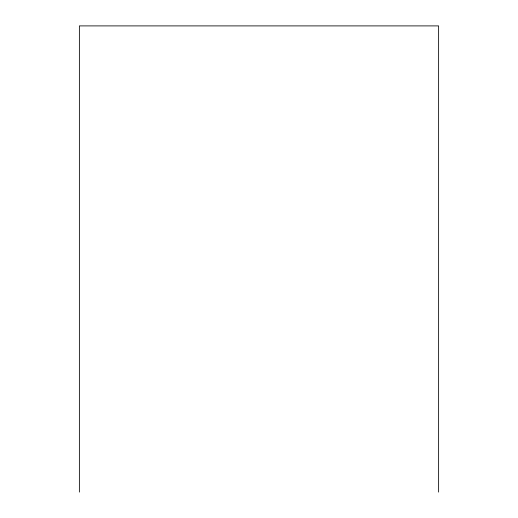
<?xml version="1.0" encoding="UTF-8"?>
<svg xmlns="http://www.w3.org/2000/svg" width="518" height="518" viewBox="0 0 518 518"><rect width="100%" height="100%" fill="white"/><g stroke="black" fill="none" stroke-linecap="round" stroke-linejoin="round"><path stroke-width="0.78" d="M438.623 492.1L438.623 25.9L79.377 25.9L79.377 492.1"/></g></svg>
